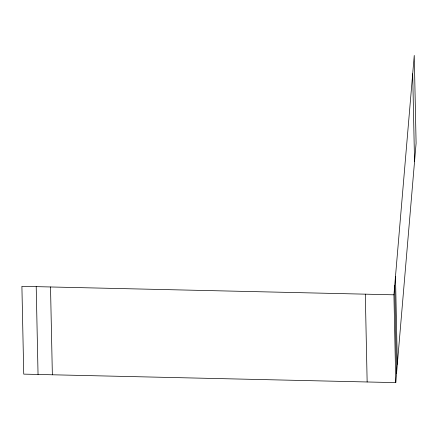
<?xml version="1.0" encoding="UTF-8"?>
<svg xmlns="http://www.w3.org/2000/svg" width="438" height="438" viewBox="0 0 438 438"><rect width="100%" height="100%" fill="white"/><g stroke="black" fill="none" stroke-linecap="round" stroke-linejoin="round"><path stroke-width="0.66" d="M393.926 294.818L414.26 55.374L416.1 143.182L395.766 382.626L23.74 374.129L21.9 286.315L393.926 294.818L395.766 382.626M412.695 73.792L414.534 161.6M395.492 276.4L397.332 364.208M394.709 285.609L396.549 373.417M365.308 294.161L367.148 381.974M50.518 286.967L52.357 374.78M36.206 286.644L38.046 374.452"/></g></svg>
